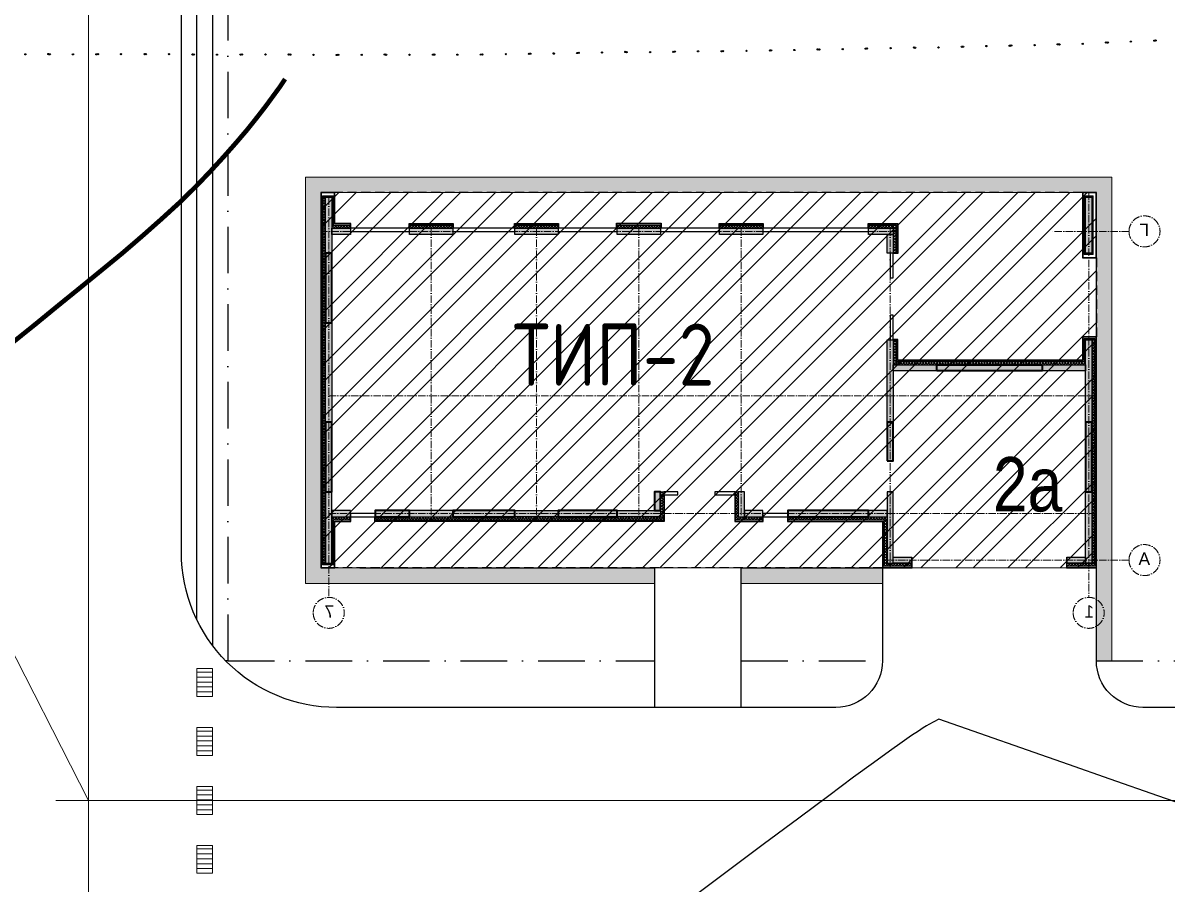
# Model space of a CAD drawing. Header units: millimetres. Extents: x 1353783 to 6492029790, y -7276956 to -512500.
# Drawn here: x 9958240 to 9965618, y -2834241 to -2828687 of the extents above; entities that cross this region are included whole.
import ezdxf
from ezdxf.enums import TextEntityAlignment as Align

# ---------------------------------------------------------------- set-up
doc = ezdxf.new("R2010")
doc.units = ezdxf.units.MM
for name, pattern in [('( Dashed )', [0.75, 0.5, -0.25]), ('482 Границы районов', [5, 3, -1, 0, -1]), ('ACAD_ISO10W100', [18, 12, -3, 0, -3]), ('CONTI', [0]), ('осевая', [50.8, 31.75, -6.35, 6.35, -6.35])]:
    doc.linetypes.add(name, pattern=pattern)
doc.layers.get('0').update_dxf_attribs({"lineweight": 5})
doc.layers.get('Defpoints').update_dxf_attribs({"color": 255})
for name, color, linetype, lineweight in [('!A-DIAFRAGM типовой', 142, 'Continuous', 0), ('7земля', 7, 'Continuous', 30), ('DIAFRAGM', 46, 'Continuous', 30), ('G-ANNO-SCHD', 231, 'Continuous', 9), ('Hatch', 254, 'Continuous', 5), ('INSULATION', 81, 'Continuous', 5), ('MPelement', 7, 'Continuous', 18), ('MPlegenda', 252, 'Continuous', 13), ('Room_name', 250, 'Continuous', 20), ('Room_number', 250, 'Continuous', 13), ('Арыки', 160, 'Continuous', 30), ('ГП-Граница учасика ИЖС', 3, 'Continuous', 5), ('ГП-Тратуар', 3, 'Continuous', 5), ('оси', 231, 'осевая', 9)]:
    doc.layers.add(name, color=color, linetype=linetype, lineweight=lineweight)
doc.layers.add('AREA', color=1, linetype='Continuous', lineweight=15, plot=False)
for name, color, linetype in [('GOR_BUNKNOWN', 212, 'CONTI'), ('GORIZUNKNOWN', 32, 'CONTI'), ('SIT_LРЕЛЬЕФ', 7, 'CONTI'), ('РЕЛЬЕФ', 7, 'CONTI')]:
    doc.layers.add(name, color=color, linetype=linetype)
doc.styles.add('GOST Common', font='', dxfattribs={"height": 3})
doc.styles.add('ISOCPEUR', font='', dxfattribs={"width": 0.85})
doc.styles.add('основной', font='Arial Narrow.ttf', dxfattribs={"height": 1.5})
doc.styles.get('GOST Common').set_extended_font_data('GOST Common')
doc.styles.get('ISOCPEUR').set_extended_font_data('ISOCPEUR')

# ---------------------------------------------------------------- blocks, each defined once
blk = doc.blocks.new('амвамвам')
at = {"lineweight": 30, "ltscale": 100, "true_color": 0x939598}
h = blk.add_hatch(color=252, dxfattribs=at)
h.dxf.hatch_style = 1
h.paths.add_polyline_path([(9770580, -3565392), (9770580, -3565892), (9775130, -3565892), (9775130, -3565392)], flags=17)
h.paths.add_polyline_path([(9767780, -3565392), (9767780, -3565892), (9757030, -3565892), (9756530, -3565892), (9756530, -3553292), (9756530, -3552792), (9782030, -3552792), (9782530, -3552792), (9782530, -3568392), (9782030, -3568392), (9782030, -3553292), (9757030, -3553292), (9757030, -3565392)])
at = {"color": 251, "lineweight": 15, "ltscale": 100, "true_color": 0x636466}
for points in [[(9767780, -3565392), (9767780, -3565892), (9757030, -3565892), (9756530, -3565892), (9756530, -3553292), (9756530, -3552792), (9782030, -3552792), (9782530, -3552792), (9782530, -3568392), (9782030, -3568392), (9782030, -3553292), (9757030, -3553292), (9757030, -3565392)], [(9770580, -3565392), (9770580, -3565892), (9775130, -3565892), (9775130, -3565392)]]:
    blk.add_lwpolyline(points, close=True, dxfattribs=at)
blk = doc.blocks.new('ТИП-2')
at = {"layer": '!A-DIAFRAGM типовой', "lineweight": 0, "ltscale": 100, "true_color": 0x000000}
h = blk.add_hatch(color=18, dxfattribs=at)
h.dxf.hatch_style = 1
h.paths.add_polyline_path([(10321114, -2871326), (10321314, -2871326), (10321314, -2869526), (10321114, -2869526)])
h = blk.add_hatch(color=18, dxfattribs=at)
h.dxf.hatch_style = 1
h.paths.add_polyline_path([(10345614, -2871326), (10345814, -2871326), (10345814, -2869526), (10345614, -2869526)])
h = blk.add_hatch(color=18, dxfattribs=at)
h.dxf.hatch_style = 1
h.paths.add_polyline_path([(10327514, -2870526), (10327514, -2870726), (10328314, -2870726), (10328314, -2870526)])
h = blk.add_hatch(color=18, dxfattribs=at)
h.dxf.hatch_style = 1
h.paths.add_polyline_path([(10327514, -2871326), (10327714, -2871326), (10327714, -2870726), (10327514, -2870726)])
h = blk.add_hatch(color=18, dxfattribs=at)
h.dxf.hatch_style = 1
h.paths.add_polyline_path([(10331714, -2870526), (10331714, -2870726), (10333114, -2870726), (10333114, -2870526)])
h = blk.add_hatch(color=18, dxfattribs=at)
h.dxf.hatch_style = 1
h.paths.add_polyline_path([(10335014, -2870526), (10335014, -2870726), (10336414, -2870726), (10336414, -2870526)])
h = blk.add_hatch(color=18, dxfattribs=at)
h.dxf.hatch_style = 1
h.paths.add_polyline_path([(10338314, -2870526), (10338314, -2870726), (10339714, -2870726), (10339714, -2870526)])
h = blk.add_hatch(color=18, dxfattribs=at)
h.dxf.hatch_style = 1
h.paths.add_polyline_path([(10341714, -2870526), (10341714, -2870726), (10343114, -2870726), (10343114, -2870526)])
h = blk.add_hatch(color=18, dxfattribs=at)
h.dxf.hatch_style = 1
h.paths.add_polyline_path([(10345014, -2870526), (10345014, -2870726), (10345614, -2870726), (10345614, -2870526)])
h = blk.add_hatch(color=18, dxfattribs=at)
h.dxf.hatch_style = 1
h.paths.add_polyline_path([(10345814, -2873576), (10345614, -2873576), (10345614, -2876776), (10345814, -2876776)])
h = blk.add_hatch(color=18, dxfattribs=at)
h.dxf.hatch_style = 1
h.paths.add_polyline_path([(10321114, -2876776), (10321314, -2876776), (10321314, -2874126), (10321114, -2874126)])
h = blk.add_hatch(color=18, dxfattribs=at)
h.dxf.hatch_style = 1
h.paths.add_polyline_path([(10327714, -2874126), (10327514, -2874126), (10327514, -2876776), (10327714, -2876776)])
h = blk.add_hatch(color=18, dxfattribs=at)
h.dxf.hatch_style = 1
h.paths.add_polyline_path([(10321314, -2874926), (10321314, -2875126), (10322714, -2875126), (10322714, -2874926)])
h = blk.add_hatch(color=18, dxfattribs=at)
h.dxf.hatch_style = 1
h.paths.add_polyline_path([(10326114, -2874926), (10326114, -2875126), (10327514, -2875126), (10327514, -2874926)])
h = blk.add_hatch(color=18, dxfattribs=at)
h.dxf.hatch_style = 1
h.paths.add_polyline_path([(10321114, -2881326), (10321314, -2881326), (10321314, -2879026), (10321114, -2879026)])
h = blk.add_hatch(color=18, dxfattribs=at)
h.dxf.hatch_style = 1
h.paths.add_polyline_path([(10327514, -2879026), (10327714, -2879026), (10327714, -2881326), (10327514, -2881326)])
h = blk.add_hatch(color=18, dxfattribs=at)
h.dxf.hatch_style = 1
h.paths.add_polyline_path([(10332314, -2879026), (10332514, -2879026), (10332514, -2879826), (10332314, -2879826)])
h = blk.add_hatch(color=18, dxfattribs=at)
h.dxf.hatch_style = 1
h.paths.add_polyline_path([(10345614, -2879026), (10345814, -2879026), (10345814, -2881326), (10345614, -2881326)])
h = blk.add_hatch(color=18, dxfattribs=at)
h.dxf.hatch_style = 1
h.paths.add_polyline_path([(10327714, -2879826), (10327714, -2879626), (10328314, -2879626), (10328314, -2879826)])
h = blk.add_hatch(color=18, dxfattribs=at)
h.dxf.hatch_style = 1
h.paths.add_polyline_path([(10331714, -2879826), (10331714, -2879626), (10332314, -2879626), (10332314, -2879826)])
h = blk.add_hatch(color=18, dxfattribs=at)
h.dxf.hatch_style = 1
h.paths.add_polyline_path([(10335014, -2879626), (10335014, -2879826), (10336414, -2879826), (10336414, -2879626)])
h = blk.add_hatch(color=18, dxfattribs=at)
h.dxf.hatch_style = 1
h.paths.add_polyline_path([(10338314, -2879626), (10338314, -2879826), (10339714, -2879826), (10339714, -2879626)])
h = blk.add_hatch(color=18, dxfattribs=at)
h.dxf.hatch_style = 1
h.paths.add_polyline_path([(10341714, -2879826), (10341714, -2879626), (10343114, -2879626), (10343114, -2879826)])
h = blk.add_hatch(color=18, dxfattribs=at)
h.dxf.hatch_style = 1
h.paths.add_polyline_path([(10345014, -2879826), (10345014, -2879626), (10345614, -2879626), (10345614, -2879826)])
h = blk.add_hatch(color=18, dxfattribs=at)
h.dxf.hatch_style = 1
h.paths.add_polyline_path([(10321314, -2881126), (10321314, -2881326), (10321914, -2881326), (10321914, -2881126)])
h = blk.add_hatch(color=18, dxfattribs=at)
h.dxf.hatch_style = 1
h.paths.add_polyline_path([(10326914, -2881126), (10326914, -2881326), (10327514, -2881326), (10327514, -2881126)])
at = {"layer": 'Hatch', "lineweight": 40, "ltscale": 0.5, "true_color": 0x000000}
for points in [[(10345814, -2873576), (10345614, -2873576), (10345614, -2871326), (10345814, -2871326)], [(10326114, -2875126), (10326114, -2874926), (10322714, -2874926), (10322714, -2875126)], [(10321314, -2879026), (10321114, -2879026), (10321114, -2876776), (10321314, -2876776)], [(10327714, -2878026), (10327514, -2878026), (10327514, -2876776), (10327714, -2876776)], [(10345814, -2879026), (10345614, -2879026), (10345614, -2876776), (10345814, -2876776)], [(10335214, -2879626), (10335014, -2879626), (10335014, -2879026), (10335214, -2879026)], [(10328314, -2879826), (10328314, -2879626), (10330914, -2879626), (10330914, -2879826)], [(10336414, -2879826), (10336414, -2879626), (10338314, -2879626), (10338314, -2879826)], [(10339714, -2879826), (10339714, -2879626), (10341714, -2879626), (10341714, -2879826)], [(10343114, -2879826), (10343114, -2879626), (10344214, -2879626), (10344214, -2879826)]]:
    blk.add_hatch(color=18, dxfattribs=at).paths.add_polyline_path(points)
at = {"layer": 'INSULATION', "ltscale": 0.5, "true_color": 0x000000}
h = blk.add_hatch(dxfattribs=at)
h.set_pattern_fill('ANSI37', color=18, scale=9.999998, angle=-90)
h.set_pattern_definition([(315, (10327382.395, -2869475.794), (22.45064, 22.45064), []), (45, (10327382.395, -2869475.794), (-22.45064, 22.45064), [])])
h.paths.add_polyline_path([(10321364, -2869476), (10321364, -2869526), (10321064, -2869526), (10321064, -2869476)])
h = blk.add_hatch(dxfattribs=at)
h.set_pattern_fill('ANSI37', color=18, scale=9.999998, angle=180)
h.set_pattern_definition([(225, (10321114.28, -2875843.91), (22.45064, -22.45064), []), (315, (10321114.28, -2875843.91), (22.45064, 22.45064), [])])
h.paths.add_polyline_path([(10321114, -2871326), (10321064, -2871326), (10321064, -2869526), (10321114, -2869526)])
h = blk.add_hatch(dxfattribs=at)
h.set_pattern_fill('ANSI37', color=18, scale=9.999998, angle=180)
h.set_pattern_definition([(225, (10321364.28, -2875843.91), (22.45064, -22.45064), []), (315, (10321364.28, -2875843.91), (22.45064, 22.45064), [])])
h.paths.add_polyline_path([(10321364, -2871326), (10321314, -2871326), (10321314, -2869526), (10321364, -2869526)])
h = blk.add_hatch(dxfattribs=at)
h.set_pattern_fill('ANSI37', color=18, scale=9.999998, angle=-90)
h.set_pattern_definition([(315, (10351882.395, -2869475.79), (22.45064, 22.45064), []), (45, (10351882.395, -2869475.79), (-22.45064, 22.45064), [])])
h.paths.add_polyline_path([(10345914, -2869476), (10345914, -2869526), (10345564, -2869526), (10345564, -2869476)])
h = blk.add_hatch(dxfattribs=at)
h.set_pattern_fill('ANSI37', color=18, scale=9.999998, angle=180)
h.set_pattern_definition([(225, (10345614.28, -2875843.904), (22.45064, -22.45064), []), (315, (10345614.28, -2875843.904), (22.45064, 22.45064), [])])
h.paths.add_polyline_path([(10345614, -2870426), (10345564, -2870426), (10345564, -2869526), (10345614, -2869526)])
h = blk.add_hatch(dxfattribs=at)
h.set_pattern_fill('ANSI37', color=18, scale=20)
h.set_pattern_definition([(45, (10345814.28, -2874889.555), (-44.9013, 44.9013), []), (135, (10345814.28, -2874889.555), (-44.9013, -44.9013), [])])
h.paths.add_polyline_path([(10345814, -2869526), (10345914, -2869526), (10345914, -2881326), (10345814, -2881326)])
h = blk.add_hatch(dxfattribs=at)
h.set_pattern_fill('ANSI37', color=18, scale=20)
h.set_pattern_definition([(45, (10327414.28, -2865889.52), (-44.9013, 44.9013), []), (135, (10327414.28, -2865889.52), (-44.9013, -44.9013), [])])
h.paths.add_polyline_path([(10327414, -2870426), (10327514, -2870426), (10327514, -2871326), (10327414, -2871326)])
h = blk.add_hatch(dxfattribs=at)
h.set_pattern_fill('ANSI37', color=18, scale=20, angle=-90)
h.set_pattern_definition([(315, (10332450.52, -2870425.794), (44.9013, 44.9013), []), (45, (10332450.52, -2870425.794), (-44.9013, 44.9013), [])])
h.paths.add_polyline_path([(10328314, -2870426), (10328314, -2870526), (10327514, -2870526), (10327514, -2870426)])
h = blk.add_hatch(dxfattribs=at)
h.set_pattern_fill('ANSI37', color=18, scale=20, angle=-90)
h.set_pattern_definition([(315, (10337250.52, -2870425.794), (44.9013, 44.9013), []), (45, (10337250.52, -2870425.794), (-44.9013, 44.9013), [])])
h.paths.add_polyline_path([(10333114, -2870426), (10333114, -2870526), (10331714, -2870526), (10331714, -2870426)])
h = blk.add_hatch(dxfattribs=at)
h.set_pattern_fill('ANSI37', color=18, scale=20, angle=-90)
h.set_pattern_definition([(315, (10340550.52, -2870425.794), (44.9013, 44.9013), []), (45, (10340550.52, -2870425.794), (-44.9013, 44.9013), [])])
h.paths.add_polyline_path([(10336414, -2870426), (10336414, -2870526), (10335014, -2870526), (10335014, -2870426)])
h = blk.add_hatch(dxfattribs=at)
h.set_pattern_fill('ANSI37', color=18, scale=20, angle=-90)
h.set_pattern_definition([(315, (10343850.52, -2870425.794), (44.9013, 44.9013), []), (45, (10343850.52, -2870425.794), (-44.9013, 44.9013), [])])
h.paths.add_polyline_path([(10339714, -2870426), (10339714, -2870526), (10338314, -2870526), (10338314, -2870426)])
h = blk.add_hatch(dxfattribs=at)
h.set_pattern_fill('ANSI37', color=18, scale=20, angle=-90)
h.set_pattern_definition([(315, (10347250.52, -2870425.794), (44.9013, 44.9013), []), (45, (10347250.52, -2870425.794), (-44.9013, 44.9013), [])])
h.paths.add_polyline_path([(10343114, -2870426), (10343114, -2870526), (10341714, -2870526), (10341714, -2870426)])
h = blk.add_hatch(dxfattribs=at)
h.set_pattern_fill('ANSI37', color=18, scale=20, angle=-90)
h.set_pattern_definition([(315, (10349750.52, -2870425.785), (44.9013, 44.9013), []), (45, (10349750.52, -2870425.785), (-44.9013, 44.9013), [])])
h.paths.add_polyline_path([(10345614, -2870426), (10345614, -2870526), (10345014, -2870526), (10345014, -2870426)])
h = blk.add_hatch(dxfattribs=at)
h.set_pattern_fill('ANSI37', color=18, scale=9.999998, angle=-90)
h.set_pattern_definition([(315, (10327382.395, -2871325.79), (22.45064, 22.45064), []), (45, (10327382.395, -2871325.79), (-22.45064, 22.45064), [])])
h.paths.add_polyline_path([(10321364, -2871326), (10321364, -2871376), (10321064, -2871376), (10321064, -2871326)])
h = blk.add_hatch(dxfattribs=at)
h.set_pattern_fill('ANSI37', color=18, scale=9.999998, angle=-90)
h.set_pattern_definition([(315, (10327382.394, -2874075.8), (22.45064, 22.45064), []), (45, (10327382.394, -2874075.8), (-22.45064, 22.45064), [])])
h.paths.add_polyline_path([(10321364, -2874076), (10321364, -2874126), (10321014, -2874126), (10321014, -2874076)])
h = blk.add_hatch(dxfattribs=at)
h.set_pattern_fill('ANSI37', color=18, scale=20)
h.set_pattern_definition([(45, (10321014.28, -2874889.534), (-44.9013, 44.9013), []), (135, (10321014.28, -2874889.534), (-44.9013, -44.9013), [])])
h.paths.add_polyline_path([(10321014, -2874126), (10321114, -2874126), (10321114, -2881326), (10321014, -2881326)])
h = blk.add_hatch(dxfattribs=at)
h.set_pattern_fill('ANSI37', color=18, scale=9.999998, angle=180)
h.set_pattern_definition([(225, (10321364.28, -2880543.94), (22.45064, -22.45064), []), (315, (10321364.28, -2880543.94), (22.45064, 22.45064), [])])
h.paths.add_polyline_path([(10321364, -2874826), (10321314, -2874826), (10321314, -2874126), (10321364, -2874126)])
h = blk.add_hatch(dxfattribs=at)
h.set_pattern_fill('ANSI37', color=18, scale=20)
h.set_pattern_definition([(45, (10327414.28, -2874689.525), (-44.901, 44.901), []), (135, (10327414.28, -2874689.525), (-44.901, -44.901), [])])
h.paths.add_polyline_path([(10327414, -2874126), (10327514, -2874126), (10327514, -2874926), (10327414, -2874926)])
h = blk.add_hatch(dxfattribs=at)
h.set_pattern_fill('ANSI37', color=18, scale=20, angle=-90)
h.set_pattern_definition([(315, (10330450.52, -2874825.824), (44.9013, 44.9013), []), (45, (10330450.52, -2874825.824), (-44.9013, 44.9013), [])])
h.paths.add_polyline_path([(10327414, -2874826), (10327414, -2874926), (10321314, -2874926), (10321314, -2874826)])
h = blk.add_hatch(dxfattribs=at)
h.set_pattern_fill('ANSI37', color=18, scale=20, angle=180)
h.set_pattern_definition([(225, (10332614.28, -2888962.033), (44.9013, -44.9013), []), (315, (10332614.28, -2888962.033), (44.9013, 44.9013), [])])
h.paths.add_polyline_path([(10332614, -2879926), (10332514, -2879926), (10332514, -2879026), (10332614, -2879026)])
h = blk.add_hatch(dxfattribs=at)
h.set_pattern_fill('ANSI37', color=18, scale=20, angle=180)
h.set_pattern_definition([(225, (10335014.28, -2888962.063), (44.9013, -44.9013), []), (315, (10335014.28, -2888962.063), (44.9013, 44.9013), [])])
h.paths.add_polyline_path([(10335014, -2879826), (10334914, -2879826), (10334914, -2879026), (10335014, -2879026)])
h = blk.add_hatch(dxfattribs=at)
h.set_pattern_fill('ANSI37', color=18, scale=20, angle=-90)
h.set_pattern_definition([(315, (10336350.53, -2879825.824), (44.9013, 44.9013), []), (45, (10336350.53, -2879825.824), (-44.9013, 44.9013), [])])
h.paths.add_polyline_path([(10330914, -2879826), (10330914, -2879926), (10327714, -2879926), (10327714, -2879826)])
h = blk.add_hatch(dxfattribs=at)
h.set_pattern_fill('ANSI37', color=18, scale=20)
h.set_pattern_definition([(45, (10327714.28, -2874989.564), (-44.9013, 44.9013), []), (135, (10327714.28, -2874989.564), (-44.9013, -44.9013), [])])
h.paths.add_polyline_path([(10327714, -2879926), (10327814, -2879926), (10327814, -2881426), (10327714, -2881426)])
h = blk.add_hatch(dxfattribs=at)
h.set_pattern_fill('ANSI37', color=18, scale=20, angle=-90)
h.set_pattern_definition([(315, (10337150.52, -2879825.794), (44.9013, 44.9013), []), (45, (10337150.52, -2879825.794), (-44.9013, 44.9013), [])])
h.paths.add_polyline_path([(10332514, -2879826), (10332514, -2879926), (10331714, -2879926), (10331714, -2879826)])
h = blk.add_hatch(dxfattribs=at)
h.set_pattern_fill('ANSI37', color=18, scale=20, angle=-90)
h.set_pattern_definition([(315, (10337150.52, -2879825.794), (44.9013, 44.9013), []), (45, (10337150.52, -2879825.794), (-44.9013, 44.9013), [])])
h.paths.add_polyline_path([(10332514, -2879826), (10332514, -2879926), (10331714, -2879926), (10331714, -2879826)])
h = blk.add_hatch(dxfattribs=at)
h.set_pattern_fill('ANSI37', color=18, scale=20, angle=-90)
h.set_pattern_definition([(315, (10348350.496, -2879825.824), (44.90128, 44.90128), []), (45, (10348350.496, -2879825.824), (-44.90128, 44.90128), [])])
h.paths.add_polyline_path([(10344214, -2879826), (10344214, -2879926), (10334914, -2879926), (10334914, -2879826)])
h = blk.add_hatch(dxfattribs=at)
h.set_pattern_fill('ANSI37', color=18, scale=20, angle=-90)
h.set_pattern_definition([(315, (10350550.473, -2879825.793), (44.9013, 44.9013), []), (45, (10350550.473, -2879825.793), (-44.9013, 44.9013), [])])
h.paths.add_polyline_path([(10345614, -2879826), (10345614, -2879926), (10345014, -2879926), (10345014, -2879826)])
h = blk.add_hatch(dxfattribs=at)
h.set_pattern_fill('ANSI37', color=18, scale=9.999998, angle=180)
h.set_pattern_definition([(225, (10345614.28, -2886243.908), (22.45064, -22.45064), []), (315, (10345614.28, -2886243.908), (22.45064, 22.45064), [])])
h.paths.add_polyline_path([(10345614, -2881326), (10345564, -2881326), (10345564, -2879926), (10345614, -2879926)])
h = blk.add_hatch(dxfattribs=at)
h.set_pattern_fill('ANSI37', color=18, scale=20, angle=-90)
h.set_pattern_definition([(315, (10324750.52, -2881326.08), (44.9013, 44.9013), []), (45, (10324750.52, -2881326.08), (-44.9013, 44.9013), [])])
h.paths.add_polyline_path([(10321914, -2881326), (10321914, -2881426), (10321014, -2881426), (10321014, -2881326)])
h = blk.add_hatch(dxfattribs=at)
h.set_pattern_fill('ANSI37', color=18, scale=20, angle=-90)
h.set_pattern_definition([(315, (10330750.52, -2881326.08), (44.9013, 44.9013), []), (45, (10330750.52, -2881326.08), (-44.9013, 44.9013), [])])
h.paths.add_polyline_path([(10327714, -2881326), (10327714, -2881426), (10326914, -2881426), (10326914, -2881326)])
h = blk.add_hatch(dxfattribs=at)
h.set_pattern_fill('ANSI37', color=18, scale=9.999998, angle=-90)
h.set_pattern_definition([(315, (10351882.395, -2881325.824), (22.45064, 22.45064), []), (45, (10351882.395, -2881325.824), (-22.45064, 22.45064), [])])
h.paths.add_polyline_path([(10345914, -2881326), (10345914, -2881376), (10345564, -2881376), (10345564, -2881326)])
at = {"color": 18, "linetype": 'ByBlock', "lineweight": 30, "true_color": 0x000000}
for points in [[(10328314, -2870526), (10331714, -2870526), (10331714, -2870626), (10328314, -2870626)], [(10333114, -2870526), (10335014, -2870526), (10335014, -2870626), (10333114, -2870626)], [(10336414, -2870526), (10338314, -2870526), (10338314, -2870626), (10336414, -2870626)], [(10339714, -2870526), (10341714, -2870526), (10341714, -2870626), (10339714, -2870626)], [(10343114, -2870526), (10345014, -2870526), (10345014, -2870626), (10343114, -2870626)], [(10327514, -2871326), (10327614, -2871326), (10327614, -2872126), (10327514, -2872126)], [(10327514, -2873326), (10327614, -2873326), (10327614, -2874126), (10327514, -2874126)], [(10332614, -2879026), (10333264, -2879026), (10333264, -2879126), (10332614, -2879126)], [(10334464, -2879026), (10334914, -2879026), (10334914, -2879126), (10334464, -2879126)], [(10330914, -2879726), (10331714, -2879726), (10331714, -2879826), (10330914, -2879826)], [(10344214, -2879726), (10345014, -2879726), (10345014, -2879826), (10344214, -2879826)]]:
    blk.add_lwpolyline(points, close=True, dxfattribs=at)
at = {"layer": '7земля', "color": 18, "lineweight": 30, "ltscale": 100, "true_color": 0x000000}
for p, q in [((10320964, -2869376), (10321414, -2869376)), ((10320964, -2871476), (10320964, -2869376)), ((10320974, -2869386), (10321404, -2869386)), ((10320974, -2871466), (10320974, -2869386)), ((10321404, -2869386), (10321404, -2871466)), ((10321414, -2869376), (10321414, -2871476)), ((10345514, -2870376), (10345514, -2869376)), ((10345514, -2869376), (10345964, -2869376)), ((10345524, -2870386), (10345524, -2869386)), ((10345524, -2869386), (10345954, -2869386)), ((10345954, -2869386), (10345954, -2881466)), ((10345964, -2869376), (10345964, -2881476)), ((10328324, -2870376), (10327364, -2870376)), ((10327364, -2870376), (10327364, -2871336)), ((10328314, -2870386), (10327374, -2870386)), ((10327374, -2870386), (10327374, -2871326)), ((10328314, -2870526), (10328314, -2870386)), ((10328324, -2870526), (10328324, -2870376)), ((10333124, -2870376), (10331704, -2870376)), ((10331704, -2870376), (10331704, -2870526)), ((10333114, -2870386), (10331714, -2870386)), ((10331714, -2870386), (10331714, -2870526)), ((10333114, -2870526), (10333114, -2870386)), ((10333124, -2870526), (10333124, -2870376)), ((10336434, -2870366), (10334994, -2870366)), ((10334994, -2870366), (10334994, -2870526)), ((10336424, -2870376), (10335004, -2870376)), ((10335004, -2870376), (10335004, -2870526)), ((10336424, -2870526), (10336424, -2870376)), ((10336434, -2870526), (10336434, -2870366)), ((10339724, -2870376), (10338304, -2870376)), ((10338304, -2870376), (10338304, -2870526)), ((10339714, -2870386), (10338314, -2870386)), ((10338314, -2870386), (10338314, -2870526)), ((10339714, -2870526), (10339714, -2870386)), ((10339724, -2870526), (10339724, -2870376)), ((10343124, -2870376), (10341704, -2870376)), ((10341704, -2870376), (10341704, -2870526)), ((10343114, -2870386), (10341714, -2870386)), ((10341714, -2870386), (10341714, -2870526)), ((10343114, -2870526), (10343114, -2870386)), ((10343124, -2870526), (10343124, -2870376)), ((10345004, -2870526), (10345004, -2870376)), ((10345004, -2870376), (10345514, -2870376)), ((10345014, -2870526), (10345014, -2870386)), ((10345014, -2870386), (10345524, -2870386)), ((10321414, -2871476), (10320964, -2871476)), ((10321404, -2871466), (10320974, -2871466)), ((10327364, -2871336), (10327514, -2871336)), ((10327374, -2871326), (10327514, -2871326)), ((10320964, -2881476), (10320964, -2874026)), ((10320964, -2874026), (10321414, -2874026)), ((10320974, -2881466), (10320974, -2874036)), ((10320974, -2874036), (10321404, -2874036)), ((10321404, -2874036), (10321404, -2874786)), ((10321414, -2874026), (10321414, -2874776)), ((10327364, -2874776), (10327364, -2874116)), ((10327364, -2874116), (10327514, -2874116)), ((10327374, -2874786), (10327374, -2874126)), ((10327374, -2874126), (10327514, -2874126)), ((10321404, -2874786), (10327374, -2874786)), ((10321414, -2874776), (10327364, -2874776)), ((10332614, -2879126), (10332614, -2879966)), ((10332624, -2879126), (10332624, -2879976)), ((10334904, -2879126), (10334904, -2879977)), ((10334914, -2879126), (10334914, -2879967)), ((10330914, -2879966), (10327854, -2879966)), ((10327854, -2879966), (10327854, -2881466)), ((10330924, -2879976), (10327864, -2879976)), ((10327864, -2879976), (10327864, -2881476)), ((10330914, -2879826), (10330914, -2879966)), ((10330924, -2879826), (10330924, -2879976)), ((10331704, -2879976), (10331704, -2879826)), ((10332624, -2879976), (10331704, -2879976)), ((10331714, -2879966), (10331714, -2879826)), ((10332614, -2879966), (10331714, -2879966)), ((10334904, -2879977), (10336614, -2879976)), ((10334914, -2879967), (10336614, -2879966)), ((10336614, -2879966), (10344214, -2879966)), ((10336614, -2879976), (10344224, -2879976)), ((10344214, -2879966), (10344214, -2879826)), ((10344224, -2879976), (10344224, -2879826)), ((10345004, -2879976), (10345004, -2879826)), ((10345514, -2879976), (10345004, -2879976)), ((10345014, -2879966), (10345014, -2879826)), ((10345524, -2879966), (10345014, -2879966)), ((10345514, -2881476), (10345514, -2879976)), ((10345524, -2881466), (10345524, -2879966)), ((10321914, -2881126), (10321914, -2881466)), ((10321924, -2881126), (10321924, -2881476)), ((10326904, -2881476), (10326904, -2881126)), ((10326914, -2881466), (10326914, -2881126)), ((10321924, -2881476), (10320964, -2881476)), ((10321914, -2881466), (10320974, -2881466)), ((10327864, -2881476), (10326904, -2881476)), ((10327854, -2881466), (10326914, -2881466)), ((10345964, -2881476), (10345514, -2881476)), ((10345954, -2881466), (10345524, -2881466))]:
    blk.add_line(p, q, dxfattribs=at)
at = {"layer": '7земля', "color": 18, "linetype": '( Dashed )', "lineweight": 30, "ltscale": 600, "true_color": 0x000000}
for p, q in [((10321414, -2869376), (10345514, -2869376)), ((10320964, -2871476), (10320964, -2874026)), ((10327864, -2881476), (10345514, -2881476))]:
    blk.add_line(p, q, dxfattribs=at)
at = {"layer": 'DIAFRAGM', "color": 18, "ltscale": 0.5, "true_color": 0x000000}
for points in [[(10321114, -2871326), (10321314, -2871326), (10321314, -2869526), (10321114, -2869526)], [(10345614, -2871326), (10345814, -2871326), (10345814, -2869526), (10345614, -2869526)], [(10327514, -2870526), (10327514, -2870726), (10328314, -2870726), (10328314, -2870526)], [(10327514, -2871326), (10327714, -2871326), (10327714, -2870726), (10327514, -2870726)], [(10331714, -2870526), (10331714, -2870726), (10333114, -2870726), (10333114, -2870526)], [(10335014, -2870526), (10335014, -2870726), (10336414, -2870726), (10336414, -2870526)], [(10338314, -2870526), (10338314, -2870726), (10339714, -2870726), (10339714, -2870526)], [(10341714, -2870526), (10341714, -2870726), (10343114, -2870726), (10343114, -2870526)], [(10345014, -2870526), (10345014, -2870726), (10345614, -2870726), (10345614, -2870526)], [(10345814, -2873576), (10345614, -2873576), (10345614, -2876776), (10345814, -2876776)], [(10321114, -2876776), (10321314, -2876776), (10321314, -2874126), (10321114, -2874126)], [(10327714, -2874126), (10327514, -2874126), (10327514, -2876776), (10327714, -2876776)], [(10321314, -2874926), (10321314, -2875126), (10322714, -2875126), (10322714, -2874926)], [(10326114, -2874926), (10326114, -2875126), (10327514, -2875126), (10327514, -2874926)], [(10321114, -2881326), (10321314, -2881326), (10321314, -2879026), (10321114, -2879026)], [(10327514, -2879026), (10327714, -2879026), (10327714, -2881326), (10327514, -2881326)], [(10332314, -2879026), (10332514, -2879026), (10332514, -2879826), (10332314, -2879826)], [(10345614, -2879026), (10345814, -2879026), (10345814, -2881326), (10345614, -2881326)], [(10327714, -2879826), (10327714, -2879626), (10328314, -2879626), (10328314, -2879826)], [(10331714, -2879826), (10331714, -2879626), (10332314, -2879626), (10332314, -2879826)], [(10335014, -2879626), (10335014, -2879826), (10336414, -2879826), (10336414, -2879626)], [(10338314, -2879626), (10338314, -2879826), (10339714, -2879826), (10339714, -2879626)], [(10341714, -2879826), (10341714, -2879626), (10343114, -2879626), (10343114, -2879826)], [(10345014, -2879826), (10345014, -2879626), (10345614, -2879626), (10345614, -2879826)], [(10321314, -2881126), (10321314, -2881326), (10321914, -2881326), (10321914, -2881126)], [(10326914, -2881126), (10326914, -2881326), (10327514, -2881326), (10327514, -2881126)]]:
    blk.add_lwpolyline(points, close=True, dxfattribs=at)
at = {"layer": 'Hatch', "color": 18, "lineweight": 40, "ltscale": 0.5, "true_color": 0x000000}
for points in [[(10345814, -2873576), (10345614, -2873576), (10345614, -2871326), (10345814, -2871326)], [(10326114, -2875126), (10326114, -2874926), (10322714, -2874926), (10322714, -2875126)], [(10321314, -2879026), (10321114, -2879026), (10321114, -2876776), (10321314, -2876776)], [(10327714, -2878026), (10327514, -2878026), (10327514, -2876776), (10327714, -2876776)], [(10345814, -2879026), (10345614, -2879026), (10345614, -2876776), (10345814, -2876776)], [(10335214, -2879626), (10335014, -2879626), (10335014, -2879026), (10335214, -2879026)], [(10328314, -2879826), (10328314, -2879626), (10330914, -2879626), (10330914, -2879826)], [(10336414, -2879826), (10336414, -2879626), (10338314, -2879626), (10338314, -2879826)], [(10339714, -2879826), (10339714, -2879626), (10341714, -2879626), (10341714, -2879826)], [(10343114, -2879826), (10343114, -2879626), (10344214, -2879626), (10344214, -2879826)]]:
    blk.add_lwpolyline(points, close=True, dxfattribs=at)
at = {"layer": 'INSULATION', "color": 18, "ltscale": 0.5, "true_color": 0x000000}
for points in [[(10321364, -2869476), (10321364, -2869526), (10321064, -2869526), (10321064, -2869476)], [(10321114, -2871326), (10321064, -2871326), (10321064, -2869526), (10321114, -2869526)], [(10321364, -2871326), (10321314, -2871326), (10321314, -2869526), (10321364, -2869526)], [(10345914, -2869476), (10345914, -2869526), (10345564, -2869526), (10345564, -2869476)], [(10345614, -2870426), (10345564, -2870426), (10345564, -2869526), (10345614, -2869526)], [(10345814, -2869526), (10345914, -2869526), (10345914, -2881326), (10345814, -2881326)], [(10327414, -2870426), (10327514, -2870426), (10327514, -2871326), (10327414, -2871326)], [(10328314, -2870426), (10328314, -2870526), (10327514, -2870526), (10327514, -2870426)], [(10333114, -2870426), (10333114, -2870526), (10331714, -2870526), (10331714, -2870426)], [(10336414, -2870426), (10336414, -2870526), (10335014, -2870526), (10335014, -2870426)], [(10339714, -2870426), (10339714, -2870526), (10338314, -2870526), (10338314, -2870426)], [(10343114, -2870426), (10343114, -2870526), (10341714, -2870526), (10341714, -2870426)], [(10345614, -2870426), (10345614, -2870526), (10345014, -2870526), (10345014, -2870426)], [(10321364, -2871326), (10321364, -2871376), (10321064, -2871376), (10321064, -2871326)], [(10321364, -2874076), (10321364, -2874126), (10321014, -2874126), (10321014, -2874076)], [(10321014, -2874126), (10321114, -2874126), (10321114, -2881326), (10321014, -2881326)], [(10321364, -2874826), (10321314, -2874826), (10321314, -2874126), (10321364, -2874126)], [(10327414, -2874126), (10327514, -2874126), (10327514, -2874926), (10327414, -2874926)], [(10327414, -2874826), (10327414, -2874926), (10321314, -2874926), (10321314, -2874826)], [(10332614, -2879926), (10332514, -2879926), (10332514, -2879026), (10332614, -2879026)], [(10335014, -2879826), (10334914, -2879826), (10334914, -2879026), (10335014, -2879026)], [(10330914, -2879826), (10330914, -2879926), (10327714, -2879926), (10327714, -2879826)], [(10327714, -2879926), (10327814, -2879926), (10327814, -2881426), (10327714, -2881426)], [(10332514, -2879826), (10332514, -2879926), (10331714, -2879926), (10331714, -2879826)], [(10332514, -2879826), (10332514, -2879926), (10331714, -2879926), (10331714, -2879826)], [(10344214, -2879826), (10344214, -2879926), (10334914, -2879926), (10334914, -2879826)], [(10345614, -2879826), (10345614, -2879926), (10345014, -2879926), (10345014, -2879826)], [(10345614, -2881326), (10345564, -2881326), (10345564, -2879926), (10345614, -2879926)], [(10321914, -2881326), (10321914, -2881426), (10321014, -2881426), (10321014, -2881326)], [(10327714, -2881326), (10327714, -2881426), (10326914, -2881426), (10326914, -2881326)], [(10345914, -2881326), (10345914, -2881376), (10345564, -2881376), (10345564, -2881326)]]:
    blk.add_lwpolyline(points, close=True, dxfattribs=at)
at = {"layer": 'оси', "color": 251, "linetype": 'ACAD_ISO10W100', "lineweight": 13, "ltscale": 20, "true_color": 0x636466}
for p, q in [((10321214, -2869376), (10321214, -2882426)), ((10345714, -2869526), (10345714, -2882426)), ((10319914, -2870626), (10322414, -2870626)), ((10327364, -2870626), (10345814, -2870626)), ((10327614, -2870526), (10327614, -2881476)), ((10332414, -2870526), (10332414, -2879976)), ((10335714, -2870526), (10335714, -2879976)), ((10339014, -2870526), (10339014, -2879976)), ((10342414, -2870526), (10342414, -2879976)), ((10320964, -2875926), (10345814, -2875926)), ((10320964, -2879726), (10345814, -2879726)), ((10319914, -2881226), (10327864, -2881226))]:
    blk.add_line(p, q, dxfattribs=at)
for centre in [(10319414, -2870626), (10319414, -2881226), (10321214, -2882926), (10345714, -2882926)]:
    blk.add_circle(centre, 500, dxfattribs=at)
at = {"layer": 'оси', "color": 251, "linetype": 'ACAD_ISO10W100', "lineweight": 13, "ltscale": 20, "true_color": 0x636466, "char_height": 400, "width": 158.4, "attachment_point": 2, "line_spacing_factor": 1.016949, "style": 'GOST Common'}
for s, insert in [('{\\fArial|b0|i0|c204|p34;Г}', (10319420, -2870380)), ('{\\fArial|b0|i0|c204|p34;А}', (10319420, -2880980)), ('{\\fArial|b0|i0|c204|p34;1}', (10321194, -2882680)), ('{\\fArial|b0|i0|c0|p34;7}', (10345694, -2882680))]:
    blk.add_mtext(s, dxfattribs=dict(at, insert=insert))
blk = doc.blocks.new('оо')
at = {"layer": 'GOR_BUNKNOWN', "color": 9, "true_color": 0xc7c8ca, "const_width": 0.15}
blk.add_lwpolyline([(222724.673, -3431687.562), (222725.533, -3431687.232), (222726.393, -3431686.892), (222727.243, -3431686.562), (222728.083, -3431686.232), (222728.893, -3431685.912), (222729.673, -3431685.582), (222730.423, -3431685.252), (222731.123, -3431684.932), (222731.783, -3431684.602), (222732.393, -3431684.272), (222732.953, -3431683.952), (222733.473, -3431683.642), (222733.943, -3431683.352), (222734.363, -3431683.072), (222734.743, -3431682.812), (222735.073, -3431682.572), (222735.363, -3431682.362), (222735.603, -3431682.172)], dxfattribs=at)
at = {"layer": 'GORIZUNKNOWN', "color": 9, "true_color": 0xc7c8ca}
blk.add_lwpolyline([(222756.773, -3431713.872), (222755.323, -3431712.782), (222754.023, -3431711.802), (222752.893, -3431710.942), (222749.353, -3431708.272), (222749.003, -3431708.332), (222748.913, -3431708.352), (222748.793, -3431708.382), (222748.613, -3431708.432), (222748.353, -3431708.502), (222748.003, -3431708.612), (222747.533, -3431708.762), (222746.923, -3431708.962), (222746.163, -3431709.212), (222745.223, -3431709.532), (222744.083, -3431709.922), (222742.733, -3431710.382), (222741.203, -3431710.912), (222739.533, -3431711.492)], dxfattribs=at)
at = {"layer": 'SIT_LРЕЛЬЕФ', "color": 9, "true_color": 0xc7c8ca}
for centre in [(222727.873, -3431678.852), (222728.583, -3431679.072), (222728.623, -3431679.092), (222729.333, -3431679.322), (222730.053, -3431679.552), (222730.103, -3431679.562), (222730.813, -3431679.792), (222731.533, -3431680.022), (222731.573, -3431680.032), (222732.283, -3431680.262), (222733.003, -3431680.502), (222733.043, -3431680.522), (222733.753, -3431680.752), (222734.473, -3431680.982), (222734.523, -3431680.992), (222735.243, -3431681.222), (222735.953, -3431681.452), (222736.003, -3431681.472), (222736.713, -3431681.712), (222737.423, -3431681.942), (222737.473, -3431681.952), (222738.193, -3431682.182), (222738.903, -3431682.402), (222738.943, -3431682.422), (222739.663, -3431682.652), (222740.383, -3431682.882), (222740.423, -3431682.892), (222741.133, -3431683.122), (222741.853, -3431683.352), (222741.903, -3431683.362), (222742.623, -3431683.582), (222743.333, -3431683.802), (222743.383, -3431683.812), (222744.103, -3431684.032), (222744.103, -3431684.042), (222744.823, -3431684.252), (222744.873, -3431684.262), (222745.593, -3431684.482), (222746.313, -3431684.692), (222746.353, -3431684.712), (222747.073, -3431684.942), (222747.783, -3431685.162), (222747.833, -3431685.172), (222748.553, -3431685.392), (222749.273, -3431685.622), (222749.323, -3431685.632), (222750.043, -3431685.852), (222750.763, -3431686.072), (222750.803, -3431686.082), (222751.523, -3431686.302), (222752.243, -3431686.512), (222752.293, -3431686.532), (222753.013, -3431686.752), (222753.723, -3431686.962), (222753.773, -3431686.972), (222754.493, -3431687.192), (222755.213, -3431687.402), (222755.253, -3431687.422), (222755.973, -3431687.642), (222756.693, -3431687.852), (222756.733, -3431687.862), (222757.453, -3431688.072), (222758.173, -3431688.292), (222758.223, -3431688.302), (222758.943, -3431688.522), (222759.663, -3431688.722), (222759.713, -3431688.742), (222760.433, -3431688.952), (222761.163, -3431689.142), (222761.213, -3431689.162), (222761.933, -3431689.362), (222762.663, -3431689.562), (222762.703, -3431689.572)]:
    blk.add_circle(centre, 0.02, dxfattribs=at)
blk = doc.blocks.new('A$C4D5515C4')
at = {"layer": 'MPelement', "color": 219, "lineweight": 13, "true_color": 0x642165}
for p, q in [((0, 0), (0, 0.5)), ((0, 0.5), (0.9, 0.5)), ((0.9, 0.5), (0.9, 0)), ((0.9, 0), (0, 0))]:
    blk.add_line(p, q, dxfattribs=at)
at = {"layer": 'MPlegenda', "color": 219, "lineweight": 13, "true_color": 0x642165}
for p, q in [((0.115, 0), (0.115, 0.5)), ((0.274, 0), (0.274, 0.5)), ((0.433, 0), (0.433, 0.5)), ((0.592, 0), (0.592, 0.5)), ((0.75, 0), (0.75, 0.5))]:
    blk.add_line(p, q, dxfattribs=at)
blk = doc.blocks.new('RM_AREA')
at = {"layer": 'Room_number', "color": 0, "linetype": 'ByBlock', "lineweight": -2, "style": 'ISOCPEUR', "width": 0.85}
blk.add_attdef('ROOM_NAME', text='', height=3, dxfattribs=at).set_placement((0, 5), align=Align.CENTER)
at = {"layer": 'Room_number', "linetype": 'ByBlock', "lineweight": -2, "style": 'ISOCPEUR', "width": 0.85}
blk.add_attdef('AREA', text='', height=3, dxfattribs=at).set_placement((0, 0), align=Align.CENTER)

msp = doc.modelspace()

# ---------------------------------------------------------------- hatches: boundary and pattern name
at = {"layer": 'ГП-Граница учасика ИЖС', "true_color": 0xffd1a3}
h = msp.add_hatch(dxfattribs=at)
h.set_pattern_fill('ANSI32', color=41, scale=25)
h.set_pattern_definition([(45, (298297.6, 7e-07), (-168.379802, 168.379802), []), (45, (298409.85, 7e-07), (-168.379802, 168.379802), [])])
h.paths.add_polyline_path([(9960163.4, -2829781.7), (9965161.3, -2829781.7), (9965160.4, -2832201.7), (9960162.5, -2832201.7)])

# ---------------------------------------------------------------- linework, layer by layer
at = {"layer": 'AREA', "color": 1}
msp.add_line((9958662.4, -2833701.4, -10.7), (9957949, -2832302.7, -1449464.6), dxfattribs=at)
at = {"layer": 'AREA', "color": 0}
for p, q in [((9958662.4, -2833911.5, -10), (9958662.4, -2833491.4, -10)), ((9958452.3, -2833701.4, -10), (9958872.4, -2833701.4, -10))]:
    msp.add_line(p, q, dxfattribs=at)
at = {"layer": 'Defpoints', "lineweight": 0, "ltscale": 100}
msp.add_lwpolyline([(9958662.4, -2852430), (9958662.4, -2791201.4, -0.414214), (9960162.4, -2789701.4), (9990896.7, -2789701.4)], format="xyb", dxfattribs=at)
msp.add_lwpolyline([(9958662.4, -2833701.4), (9997962.4, -2833701.4)], dxfattribs=at)
at = {"layer": 'Арыки', "lineweight": 30, "ltscale": 100}
for points in [[(9959462.4, -2823701.7), (9959462.4, -2832701.7)], [(9959362.4, -2832537.5), (9959362.4, -2823865.8)]]:
    msp.add_lwpolyline(points, dxfattribs=at)
at = {"layer": 'ГП-Граница учасика ИЖС', "color": 251, "lineweight": 30, "ltscale": 100}
for points in [[(9963782.4, -2832201.7), (9963782.4, -2832801.7, -0.414214), (9963482.4, -2833101.7), (9960262.4, -2833101.7, -0.414214), (9959262.4, -2832101.7), (9959262.4, -2824301.7, -0.414214), (9960262.4, -2823301.7), (9963482.4, -2823301.7, -0.414214), (9963782.4, -2823601.7), (9963782.4, -2824201.7)], [(9966362.4, -2832201.7), (9966362.4, -2832801.7, -0.414214), (9966062.4, -2833101.7), (9965462.4, -2833101.7, -0.414214), (9965162.4, -2832801.7), (9965162.4, -2832201.7)]]:
    msp.add_lwpolyline(points, format="xyb", dxfattribs=at)
at = {"layer": 'ГП-Граница учасика ИЖС', "color": 94, "linetype": '482 Границы районов', "lineweight": 30, "ltscale": 100}
for points in [[(9965162.4, -2832801.7), (9965762.4, -2832801.7), (9965762.4, -2828501.7), (9959562.4, -2828501.7), (9959562.4, -2832801.7), (9962312.4, -2832801.7)], [(9962872.4, -2832801.7), (9963782.4, -2832801.7)]]:
    msp.add_lwpolyline(points, dxfattribs=at)
at = {"layer": 'ГП-Граница учасика ИЖС', "color": 41, "true_color": 0xffd1a3}
for points in [[(9960162.4, -2829781.7), (9965160.3, -2829781.7), (9965159.3, -2832201.7), (9960161.4, -2832201.7)], [(9960163.4, -2829781.7), (9965161.3, -2829781.7), (9965160.4, -2832201.7), (9960162.5, -2832201.7)]]:
    msp.add_lwpolyline(points, close=True, dxfattribs=at)
at = {"layer": 'ГП-Граница учасика ИЖС', "color": 251, "lineweight": 30, "ltscale": 100}
for points in [[(9960412.4, -2832201.7), (9962312.4, -2832201.7), (9962312.4, -2833101.7)], [(9962872.4, -2833101.7), (9962872.4, -2832201.7), (9963782.4, -2832201.7)], [(9959562.4, -2832801.7), (9959548.2, -2832801.7)]]:
    msp.add_lwpolyline(points, dxfattribs=at)

# ---------------------------------------------------------------- block references
at = {"color": 1, "lineweight": 30, "xscale": 0.1999999999999998, "yscale": 0.1999999999999998, "zscale": 0.1999999999999998, "rotation": 359.9999889757423}
msp.add_blockref('амвамвам', (8008756.4, -2119122.9), dxfattribs=at)
at = {"layer": 'Арыки', "lineweight": 30, "ltscale": 100, "xscale": 200, "yscale": 200, "zscale": 200, "rotation": 270.0000000929762}
for p in [(9959362.4, -2832851.4), (9959362.4, -2833231.4), (9959362.4, -2833991.4)]:
    msp.add_blockref('A$C4D5515C4', p, dxfattribs=at)
at = {"layer": 'Арыки', "lineweight": 30, "xscale": 200, "yscale": 200, "zscale": 200, "rotation": 270.0000000929762}
msp.add_blockref('A$C4D5515C4', (9959362.4, -2833611.4), dxfattribs=at)
at = {"layer": 'ГП-Граница учасика ИЖС', "color": 5}
ref = msp.add_blockref('RM_AREA', (9962109, -2830856.3), dxfattribs=dict(at, xscale=12, yscale=12, zscale=12, rotation=9.31783028229428e-08))
ref.add_attrib('ROOM_NAME', 'ТИП-2', dxfattribs={"layer": 'Room_name', "color": 30, "linetype": 'ByBlock', "lineweight": -2, "height": 400, "rotation": 0, "style": 'ISOCPEUR', "width": 0.85}).set_placement((9962049, -2831026.5), align=Align.CENTER)
at = {"layer": 'ГП-Тратуар', "color": 3, "lineweight": 30, "xscale": -0.1999999999999999, "yscale": 0.2, "zscale": 0.2, "rotation": 359.9999889757078}
msp.add_blockref('ТИП-2', (12029355.3, -2255906.9), dxfattribs=at)
at = {"layer": 'РЕЛЬЕФ', "color": 240, "lineweight": 30, "true_color": 0xed1f24, "xscale": 200.0000000000001, "yscale": 200.0000000000001, "zscale": 200.0000000000001, "rotation": 17.80578495452471}
msp.add_blockref('оо', (-242329121, 637008728.1), dxfattribs=at)

# ---------------------------------------------------------------- texts
at = {"layer": 'G-ANNO-SCHD', "color": 0, "insert": (9964495.6, -2831487.6, 231991.4), "char_height": 350, "width": 1716168.186, "attachment_point": 1, "line_spacing_factor": 1.149209, "style": 'основной'}
msp.add_mtext('2а', dxfattribs=at)

doc.saveas('drawing.dxf')
